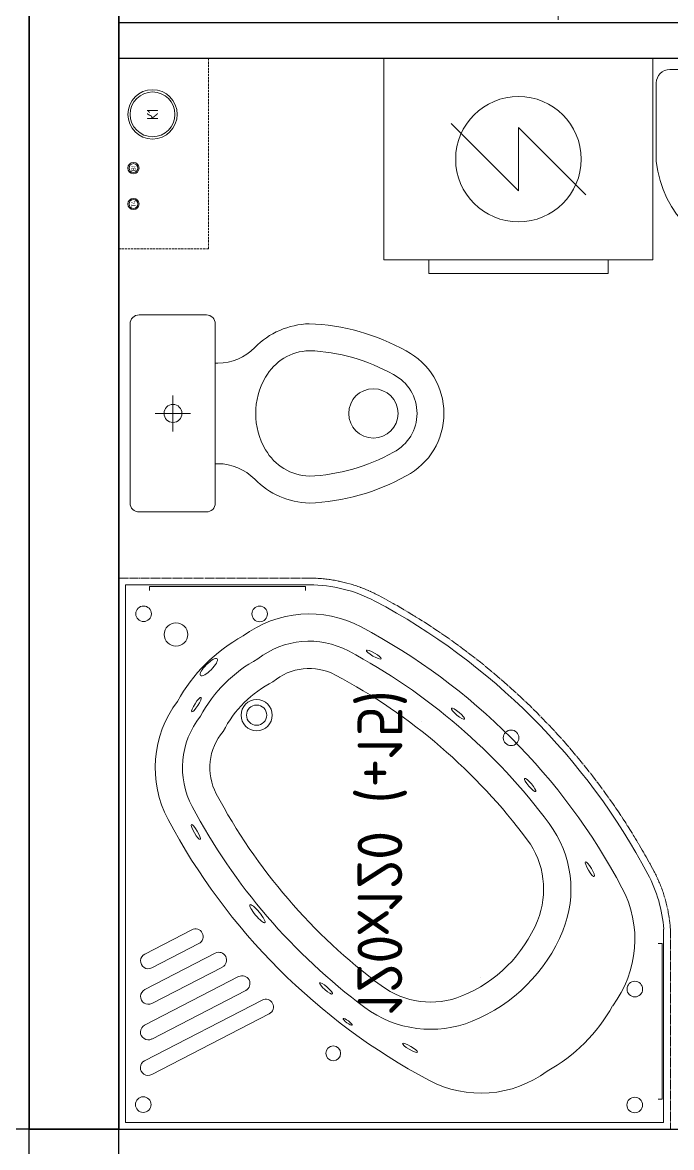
# Model space of a CAD drawing. Header units: millimetres. Extents: x 0 to 145404, y 0 to 194550.
# Drawn here: x 41460 to 42908, y 60705 to 63216 of the extents above; entities that cross this region are included whole.
import ezdxf
from ezdxf.enums import TextEntityAlignment as Align

# ---------------------------------------------------------------- set-up
doc = ezdxf.new("R2010")
doc.units = ezdxf.units.MM
for name, pattern in [('200_ШТРИХ', [320, 200, -120]), ('ACAD_ISO02W100', [15, 12, -3]), ('DASHED', [7, 5, -2, 0]), ('ГОСТ 2.303 5', [24, 20, -1.5, 1, -1.5])]:
    doc.linetypes.add(name, pattern=pattern)
for name, color, linetype, lineweight in [('АР - Вентблок', 36, 'Continuous', 9), ('АР - ВК', 126, 'Continuous', 13), ('АР - Монолит', 56, 'Continuous', 30), ('АР - Наружная стена', 144, 'Continuous', 30), ('АР - Перегородки 80', 32, 'Continuous', 30), ('АР - Сантехника', 150, 'Continuous', 9)]:
    doc.layers.add(name, color=color, linetype=linetype, lineweight=lineweight)
doc.styles.add('GOST 2.304', font='CS_Gost2304.shx', dxfattribs={"oblique": 15})
doc.styles.add('GOST-2.304_Type-B', font='GOST Common.ttf')
doc.styles.add('ГОСТ 2.304', font='CS_Gost2304.shx')

# ---------------------------------------------------------------- blocks, each defined once
blk = doc.blocks.new('Ванна 120 х 120 (+15)')
at = {"layer": 'АР - Сантехника', "linetype": 'ГОСТ 2.303 5'}
for p, q in [((446.4, 1230), (0, 1230)), ((0, 0), (0, 1230)), ((1230, 0), (1230, 424.6)), ((1230, 0), (0, 0))]:
    blk.add_line(p, q, dxfattribs=at)
at = {"layer": 'АР - Сантехника'}
for p, q in [((446.4, 1215), (15, 1215)), ((15, 15), (15, 1215)), ((414.9, 1211.4), (67.1, 1211.4)), ((67.1, 1211.4), (67.2, 1202.7)), ((414.9, 1202.7), (414.9, 1211.4)), ((15, 32.4), (15, 1198.3)), ((339.3, 807.1), (339.3, 807.1)), ((910.2, 675.1), (910.2, 675.1)), ((1202.3, 416.2), (1211, 416.2)), ((1211, 416.2), (1211, 68.2)), ((1215, 15), (1215, 424.6)), ((122.1, 73.3), (257.5, 335.3)), ((288.4, 319.3), (153, 57.3)), ((309.8, 283), (201.4, 73.4)), ((232.3, 57.4), (340.7, 267)), ((280.8, 73.5), (362.1, 230.8)), ((393, 214.8), (311.7, 57.5)), ((360.1, 73.5), (414.4, 178.5)), ((445.3, 162.5), (391, 57.5)), ((1211, 68.2), (1202.3, 68.2)), ((1215, 15), (15, 15))]:
    blk.add_line(p, q, dxfattribs=at)
at = {"layer": 'АР - Сантехника', "extrusion": (0, 0, -1)}
for centre, major_axis, ratio, start_param, end_param in [((423.7, 904.5), (102.7, 294.2), 0.990411, -0.265278, 0.153152), ((423.7, 904.5), (102.7, 294.2), 0.990411, -0.265278, 0.153152), ((54.2, 1150.5), (0, 17.4), 0.99914, 1.570796326753293, 7.85398163393288), ((423.7, 904.5), (-0.2, 246.3), 0.99914, -0.644252, 0.488619), ((423.7, 904.5), (-0.2, 246.3), 0.99914, -0.644252, 0.488619), ((312.8, 1150.7), (0, 17.4), 0.99914, 1.570796326753293, 7.85398163393288), ((-120.1, -121.4), (-1.2, 1472.9), 0.99914, 0.488619, 1.082177), ((-120.1, -121.4), (-1.2, 1472.9), 0.99914, 0.488619, 1.082177), ((-120.1, -121.4), (-1.2, 1407.6), 0.99914, 0.488619, 1.082177), ((-120.1, -121.4), (-1.2, 1407.6), 0.99914, 0.488619, 1.082177), ((454.9, 776.1), (-0.3, 371.3), 0.99914, -1.067691, -0.503105), ((454.9, 776.1), (-0.3, 371.3), 0.99914, -1.067691, -0.503105), ((535.6, 761.9), (-0.2, 246.3), 0.99914, -0.386918, 0.63974), ((581.3, 649.8), (-0.3, 367.4), 0.99914, -1.183878, -0.386918), ((326.6, 807.1), (-0.2, 246.3), 0.99914, 4.22377, 5.35664), ((326.6, 807.1), (-0.2, 246.3), 0.99914, 4.22377, 5.35664), ((535.6, 761.9), (-0.2, 185.4), 0.99914, -0.386918, 0.63974), ((-120.1, -121.4), (-1.1, 1346.7), 0.99914, 0.63974, 1.082177), ((581.3, 649.8), (-0.3, 306.5), 0.99914, -1.183878, -0.386918), ((-120.1, -121.4), (-1.1, 1285.8), 0.99914, 0.63974, 1.082177), ((873.6, 874.7), (0, 17.4), 0.99914, 1.57079632687496, 7.853981634054546), ((469.2, 695.4), (-0.2, 246.3), 0.99914, 4.072649, 5.099307), ((469.2, 695.4), (-0.2, 185.4), 0.99914, 4.072649, 5.099307), ((1350.7, 1353.1), (-1.2, 1407.6), 0.99914, 3.630212, 4.22377), ((1350.7, 1353.1), (-1.2, 1407.6), 0.99914, 3.630212, 4.22377), ((181.8, 649.2), (-9.8, 16.5), 0.197669, 3.141437283618488, 9.424622590798073), ((1350.7, 1353.1), (-1.1, 1285.8), 0.99914, 3.630212, 4.072649), ((904, 424.6), (-0.3, 311.6), 0.998166, 1.082581, 1.570796), ((1350.7, 1353.1), (-1.1, 1346.7), 0.99914, 3.630212, 4.072649), ((904, 424.6), (-0.2, 246.3), 0.99914, 1.082177, 2.215048), ((904, 424.6), (-0.2, 246.3), 0.99914, 1.082177, 2.215048), ((239.7, 510.2), (-7.46, 9.86), 0.201687, -0.000174, 6.283011), ((904, 424.6), (-0.2, 185.4), 0.99914, 1.082177, 2.237677), ((169.5, 478), (0, 16.5), 0.99914, 1.570796326776528, 7.853981633956114), ((314.5, 462.1), (-12.5, 14.5), 0.197725, 3.141418, 9.424603), ((904, 424.6), (-0.1, 124.5), 0.99914, 1.082177, 2.279442), ((273, 327.3), (0, 17.4), 0.99914, -1.092391, 2.049201), ((481.1, 308.9), (-20, 16.7), 0.201766, 3.141414498492336, 9.424599805671923), ((775.7, 455.6), (-0.2, 249.5), 0.99914, 2.036859, 2.67553), ((924.2, 307.2), (0, 34.8), 0.99914, 1.570796326758217, 7.853981633937803), ((924.2, 307.2), (0, 22.6), 0.99914, 1.570796326771941, 7.853981633951527), ((1150.2, 313.9), (0, 17.4), 0.99914, 1.570796326722875, 7.85398163390246), ((775.7, 455.6), (-0.3, 310.4), 0.99914, 2.059658, 2.652731), ((325.3, 275), (0, 17.4), 0.99914, -1.092391, 2.049201), ((775.7, 455.6), (-0.3, 371.3), 0.99914, 2.073901, 2.638488), ((775.7, 455.6), (-0.3, 371.3), 0.99914, 2.073901, 2.638488), ((377.6, 222.8), (0, 17.4), 0.99914, -1.092391, 2.049201), ((806.9, 327.2), (-0.1, 124.5), 0.99914, 2.432947, 3.630212), ((1031.2, 200.4), (-18.4, -18.4), 0.300193, 3.141877, 9.425062), ((429.9, 170.5), (0, 17.4), 0.99914, -1.092391, 2.049201), ((663.4, 171.5), (-16.5, 9.6), 0.197835, 3.141438377336019, 9.424623684515606), ((806.9, 327.2), (-0.2, 185.4), 0.99914, 2.474712, 3.630212), ((947.7, 173), (-16, -10.4), 0.197821, 0.000162, 6.283347), ((1104.2, 127.3), (0, 26.1), 0.99914, 1.570796326809197, 7.853981633988783), ((806.9, 327.2), (-0.2, 246.3), 0.99914, 2.497341, 3.630212), ((806.9, 327.2), (-0.2, 246.3), 0.99914, 2.497341, 3.630212), ((55.1, 54.2), (0, 17.4), 0.99914, 1.570796326824218, 7.853981634003805), ((137.5, 65.3), (0, 17.4), 0.99914, 2.049201, 5.190794), ((216.9, 65.4), (0, 17.4), 0.99914, 2.049201, 5.190794), ((296.2, 65.5), (0, 17.4), 0.99914, 2.049201, 5.190794), ((375.6, 65.5), (0, 17.4), 0.99914, 2.049201, 5.190794), ((1150.4, 55.1), (0, 17.4), 0.99914, 1.570796326820314, 7.8539816339999)]:
    blk.add_ellipse(centre, major_axis=major_axis, ratio=ratio, start_param=start_param, end_param=end_param, dxfattribs=at)
at = {"layer": 'АР - Сантехника'}
for centre, major_axis, ratio, start_param, end_param in [((580.4, 1050.5), (-16.5, 9.7), 0.197833, 3.141748, 9.424933), ((768.4, 917.1), (-14.5, 12.5), 0.197777, 3.141768, 9.424953), ((927.4, 756.3), (-12.3, 14.7), 0.197721, 3.141767, 9.424952), ((1059.4, 568.4), (-9.6, 16.5), 0.197667, 3.141747, 9.424932)]:
    blk.add_ellipse(centre, major_axis=major_axis, ratio=ratio, start_param=start_param, end_param=end_param, dxfattribs=at)
at = {"layer": 'АР - Сантехника', "linetype": 'ГОСТ 2.303 5'}
for points, knots in [([(447.4, 1230), (457.4, 1229.3), (467.4, 1228.1), (493.8, 1223.8), (510.1, 1219.8), (542, 1209.3), (557.5, 1202.8), (573.9, 1194.4), (575.3, 1193.7), (576.7, 1192.9)], [-0.2652777, -0.2652777, -0.2652777, -0.2652777, -0.1725541, -0.1725541, -0.0171537, -0.0171537, 0.1382467, 0.1382467, 0.1531516, 0.1531516, 0.1531516, 0.1531516]), ([(576.7, 1192.9), (604.4, 1178.2), (631.7, 1162.6), (703.5, 1118.4), (747, 1088.3), (830.6, 1023.7), (870.7, 989.1), (946.9, 916), (983.1, 877.3), (1051.1, 796.5), (1083, 754.2), (1141.3, 667.7), (1167.8, 623.5), (1192, 578.1)], [0.488619, 0.488619, 0.488619, 0.488619, 0.5520029, 0.5520029, 0.6586013, 0.6586013, 0.7651996, 0.7651996, 0.8717979, 0.8717979, 0.9783963, 0.9783963, 1.0821773, 1.0821773, 1.0821773, 1.0821773]), ([(1191.8, 578), (1196.5, 569.1), (1200.8, 559.9), (1211.3, 535), (1216.6, 518.8), (1224.6, 485.9), (1227.4, 469.1), (1229.6, 443.1), (1230, 434), (1230, 424.8)], [1.082581, 1.082581, 1.082581, 1.082581, 1.1751866, 1.1751866, 1.3310514, 1.3310514, 1.4869162, 1.4869162, 1.5707963, 1.5707963, 1.5707963, 1.5707963])]:
    blk.add_open_spline(points, degree=3, knots=knots, dxfattribs=at)
at = {"layer": 'АР - Сантехника', "linetype": 'Continuous', "style": 'GOST-2.304_Type-B'}
blk.add_text('120х120 (+15)', height=100, dxfattribs=at).set_placement((618.4, 582.1), align=Align.MIDDLE_CENTER)
blk = doc.blocks.new('Умывальник_550х420')
at = {"color": 0, "ltscale": 50}
for points in [[(55, -274.6), (230.3, -274.6, 0.365452), (445, -50.5), (445, 50.2, 0.368387), (228.9, 275.4), (55, 275.4, 0.412588), (25, 245.3), (25, -244.5, 0.412222)], [(163, -224.6), (228, -224.6, 0.357073), (395, -49.7), (395, 50.3, 0.35647), (228, 225.4), (165, 225.4, 0.411711), (135, 195.3), (135, -196.4, 0.420441)], [(80, 8.3), (230, 8.3, -1), (230, -7.7), (80, -7.7, -1)]]:
    blk.add_lwpolyline(points, format="xyb", close=True, dxfattribs=at)
for points in [[(80, 165.3), (80, 85.3)], [(120, 125.3), (40, 125.3)], [(278, 60.2), (278, -59.8)], [(338, 0.2), (218, 0.2)], [(80, -84.7), (80, -164.7)], [(120, -124.7), (40, -124.7)]]:
    blk.add_lwpolyline(points, dxfattribs=at)
for centre, radius in [((80, 125.3), 20), ((278, 0.2), 30), ((80, -124.7), 20)]:
    blk.add_circle(centre, radius, dxfattribs=at)
for radius, start, end in [(30, 15.466, 344.534), (14, 34.8499, 325.1501)]:
    blk.add_arc((80, 0.3), radius, start, end, dxfattribs=at)
at = {"layer": 'Defpoints', "linetype": 'ACAD_ISO02W100', "lineweight": -2, "ltscale": 10}
blk.add_lwpolyline([(0, 275.3), (0, -274.7)], dxfattribs=at)
at = {"layer": 'АР - Сантехника', "linetype": 'ACAD_ISO02W100', "ltscale": 10, "style": 'GOST 2.304', "width": 0.7}
blk.add_attdef('NAME', text='', height=250, dxfattribs=at).set_placement((278, 0.2, 0), align=Align.MIDDLE_CENTER)
blk = doc.blocks.new('Унитаз_700х440')
at = {"color": 0, "ltscale": 50}
for points in [[(195, -220), (45, -220, -0.414601), (25, -200), (25, 200, -0.414214), (45, 220), (195, 220, -0.414214), (215, 200), (215, -200, -0.414487)], [(327.1, 81.1, -0.261097), (424.4, 140, -0.11879), (612.3, 86.6, -0.608687), (612.3, -86.6, -0.11879), (424.4, -140, -0.261097), (327.1, -81.1, -0.27207)]]:
    blk.add_lwpolyline(points, format="xyb", close=True, dxfattribs=at)
blk.add_lwpolyline([(215, 112.3), (220.9, 112.3, 0.202167), (303, 147, -0.194798), (424.5, 200, -0.119349), (640.7, 139.4, -0.604544), (640.7, -139.4, -0.119349), (424.5, -200, -0.194798), (303, -147, 0.202167), (220.9, -112.3), (215, -112.3)], format="xyb", dxfattribs=at)
for points in [[(120.6, -40), (120.6, 40)], [(159.4, 0), (80.6, 0)]]:
    blk.add_lwpolyline(points, dxfattribs=at)
for centre, radius in [((567.6, 0), 55), ((120.6, 0), 20)]:
    blk.add_circle(centre, radius, dxfattribs=at)
at = {"layer": 'Defpoints', "linetype": 'ACAD_ISO02W100', "lineweight": -2, "ltscale": 10}
blk.add_lwpolyline([(0, -220), (0, 220)], dxfattribs=at)
blk = doc.blocks.new('Вентблок 900 х 530')
at = {"layer": 'АР - Вентблок', "lineweight": 5}
h = blk.add_hatch(dxfattribs=at)
h.set_pattern_fill('ANSI31', color=256, scale=5)
h.set_pattern_definition([(45, (-3927617.913, -709139.574), (-11.22532015, 11.22532015), [])])
h.paths.add_polyline_path([(-20, 920), (-550, 920), (-550, 20), (-20, 20)])
h.paths.add_polyline_path([(-480, 670), (-500, 690), (-500, 850), (-480, 870), (-90, 870), (-70, 850), (-70, 690), (-90, 670)], flags=16)
h.paths.add_polyline_path([(-90, 620), (-70, 600), (-70, 90), (-90, 70), (-480, 70), (-500, 90), (-500, 600), (-480, 620)], flags=16)
at = {"layer": 'АР - Вентблок', "linetype": '200_ШТРИХ', "lineweight": 5, "ltscale": 0.1}
blk.add_lwpolyline([(-570, 0), (-570, 940), (0, 940), (0, 0)], close=True, dxfattribs=at)
at = {"layer": 'АР - Вентблок', "linetype": 'ByBlock'}
for points in [[(-550, 20), (-550, 920), (-20, 920), (-20, 20)], [(-500, 690), (-500, 850), (-480, 870), (-90, 870), (-70, 850), (-70, 690), (-90, 670), (-480, 670)], [(-500, 90), (-500, 600), (-480, 620), (-90, 620), (-70, 600), (-70, 90), (-90, 70), (-480, 70)]]:
    blk.add_lwpolyline(points, close=True, dxfattribs=at)
blk = doc.blocks.new('Стояк ВК')
at = {"layer": 'АР - ВК', "color": 46, "linetype": 'DASHED'}
blk.add_lwpolyline([(0, 200), (425, 200), (425, 0), (0, 0)], close=True, dxfattribs=at)
at = {"layer": 'АР - ВК', "color": 1, "ltscale": 100}
for radius in [12.5, 10]:
    blk.add_circle((100, 167.5), radius, dxfattribs=at)
at = {"layer": 'АР - ВК', "color": 5, "ltscale": 100}
for radius in [12.5, 10]:
    blk.add_circle((180, 167.5), radius, dxfattribs=at)
at = {"layer": 'АР - ВК', "color": 46, "ltscale": 100}
for radius in [55, 50]:
    blk.add_circle((300, 125), radius, dxfattribs=at)
at = {"layer": 'АР - ВК', "color": 1, "ltscale": 100, "style": 'ГОСТ 2.304'}
blk.add_text('Т4', height=10, dxfattribs=at).set_placement((100, 167.5), align=Align.MIDDLE_CENTER)
at = {"layer": 'АР - ВК', "color": 5, "ltscale": 100, "style": 'ГОСТ 2.304'}
blk.add_text('В1', height=10, dxfattribs=at).set_placement((180, 167.5), align=Align.MIDDLE_CENTER)
at = {"layer": 'АР - ВК', "color": 46, "ltscale": 100, "style": 'ГОСТ 2.304'}
blk.add_text('К1', height=25, dxfattribs=at).set_placement((300, 125), align=Align.MIDDLE_CENTER)
blk = doc.blocks.new('Стиральная_машинка_600х450')
at = {"color": 0, "linetype": 'ByBlock', "lineweight": -2, "ltscale": 50}
for points in [[(40, -40), (40, -640), (490, -640), (490, -40)], [(520, -540), (490, -540), (490, -140), (520, -140)]]:
    blk.add_lwpolyline(points, close=True, dxfattribs=at)
blk.add_lwpolyline([(344.3, -490), (194.3, -340), (335.7, -340), (185.7, -190)], dxfattribs=at)
blk.add_circle((265, -340), 140, dxfattribs=at)
blk = doc.blocks.new('Квартира 1К 5200 тип 12-1')
at = {"layer": 'АР - Монолит'}
blk.add_lwpolyline([(0, -8150), (0, -1850), (200, -1850), (200, -8150)], close=True, dxfattribs=at)
at = {"layer": 'АР - Наружная стена'}
blk.add_lwpolyline([(5700, -8550), (0, -8550), (0, -8150), (5700, -8150)], close=True, dxfattribs=at)
at = {"layer": 'АР - Перегородки 80'}
blk.add_lwpolyline([(200, -5760), (200, -5680), (2010, -5680), (2010, -5760)], close=True, dxfattribs=at)
at = {"xscale": -1, "rotation": 270}
for name, p in [('Вентблок 900 х 530', (1180, -5110)), ('Ванна 120 х 120 (+15)', (200, -8150, 0))]:
    blk.add_blockref(name, p, dxfattribs=at)
at = {"layer": 'АР - ВК', "rotation": 90.00000000000001}
blk.add_blockref('Стояк ВК', (400, -6185), dxfattribs=at)
at = {"layer": 'АР - Сантехника', "xscale": -1, "rotation": 90}
blk.add_blockref('Стиральная_машинка_600х450', (751.1, -5720), dxfattribs=at)
at = {"layer": 'АР - Сантехника', "rotation": 270}
blk.add_blockref('Умывальник_550х420', (1673.1, -5760, 0), dxfattribs=at)
at = {"layer": 'АР - Сантехника'}
blk.add_blockref('Унитаз_700х440', (200, -6552.4, 0), dxfattribs=at)
blk = doc.blocks.new('Квартира 1С 4250 тип 8')
at = {"layer": 'АР - Монолит'}
blk.add_lwpolyline([(-200, 0), (-200, -6150), (0, -6150), (0, 0)], close=True, dxfattribs=at)
at = {"layer": 'АР - Наружная стена'}
blk.add_lwpolyline([(0, -6150), (-4450, -6150), (-4450, -6550), (0, -6550)], close=True, dxfattribs=at)
blk = doc.blocks.new('V_Section_3')
for name, p in [('Квартира 1К 5200 тип 12-1', (10300, -34450)), ('Квартира 1С 4250 тип 8', (10500, -36450))]:
    blk.add_blockref(name, p)

msp = doc.modelspace()

# ---------------------------------------------------------------- block references
msp.add_blockref('V_Section_3', (31175.5, 103346.1, 0))

doc.saveas('drawing.dxf')
